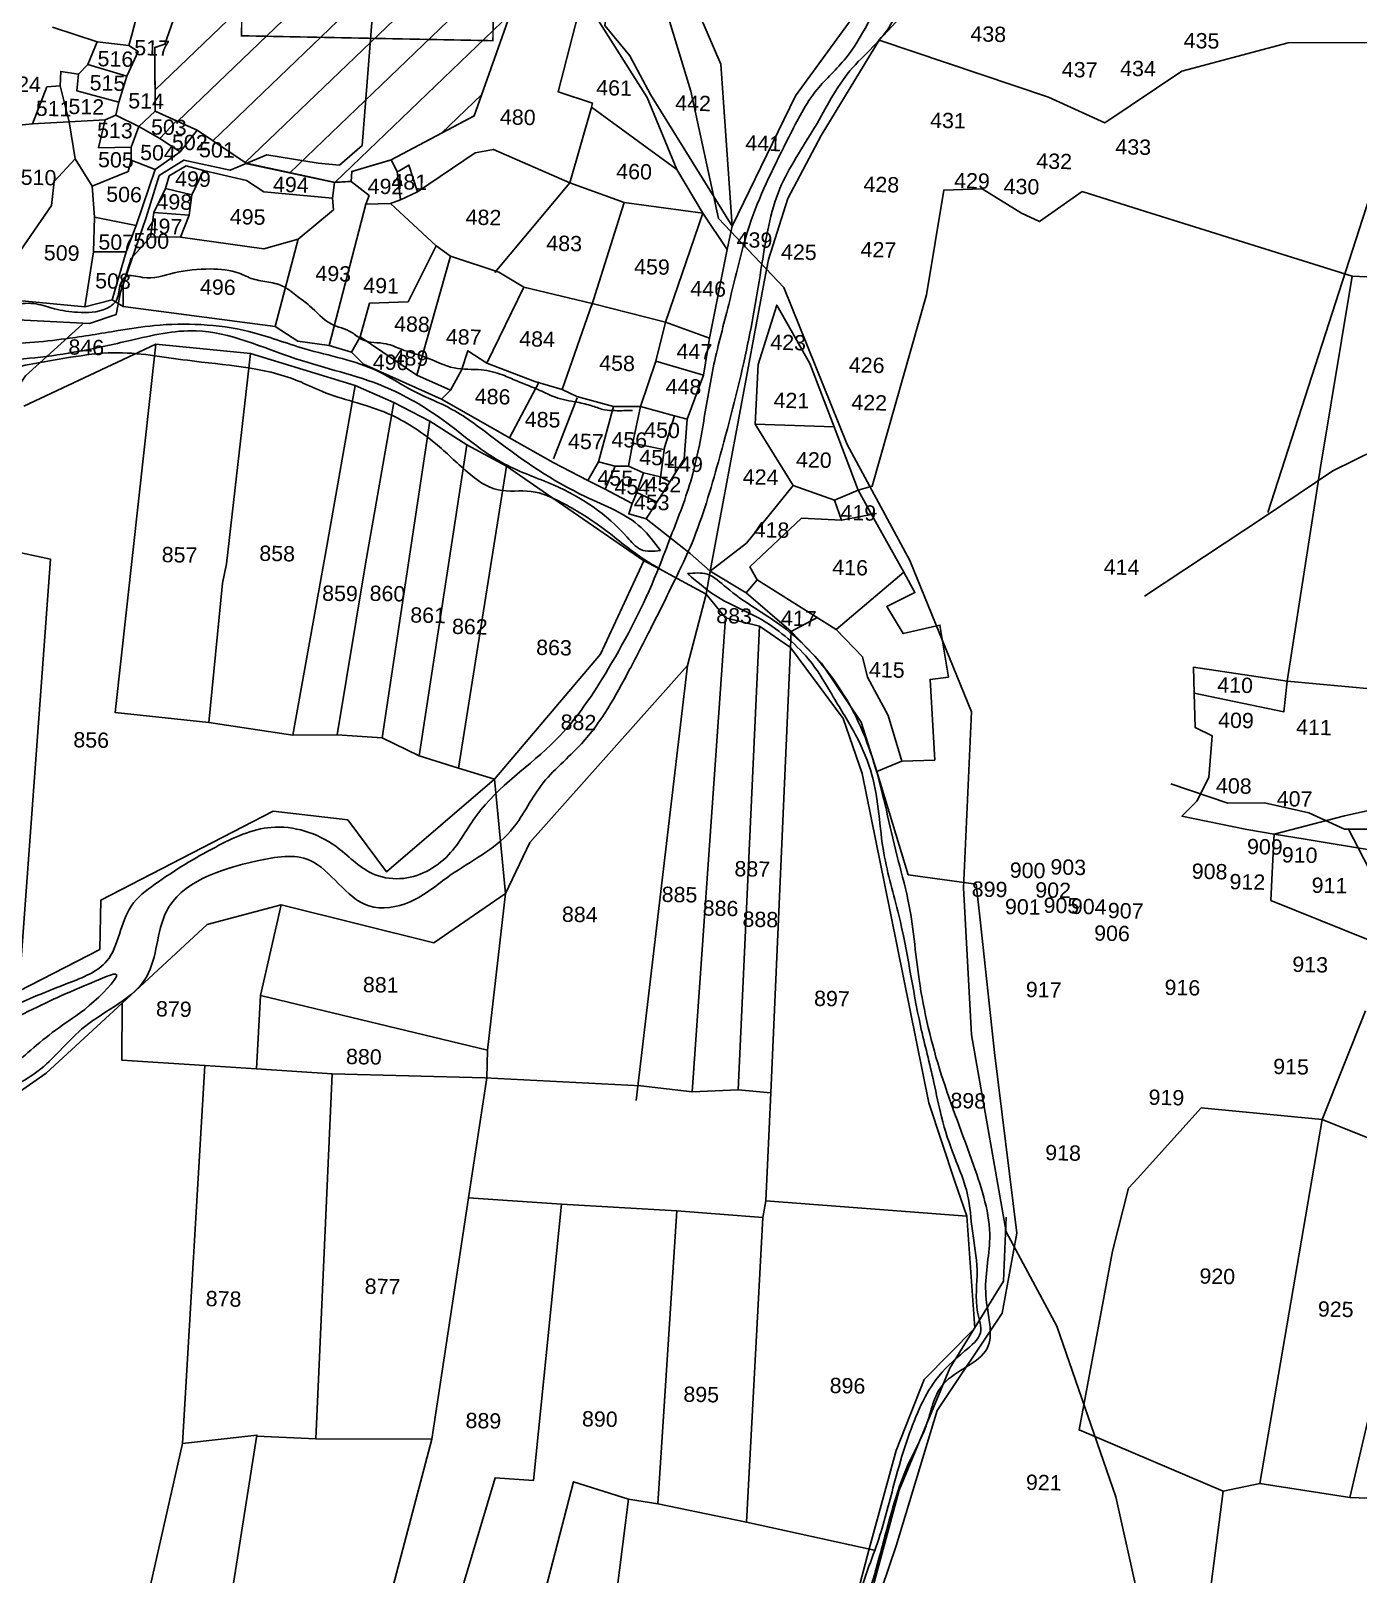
# Model space of a CAD drawing. Header units: inches. Extents: x 180371 to 190018, y 1621195 to 1629901.
# Drawn here: x 184196 to 185303, y 1625721 to 1627009 of the extents above; entities that cross this region are included whole.
import ezdxf
from ezdxf.enums import TextEntityAlignment as Align

# ---------------------------------------------------------------- set-up
doc = ezdxf.new("R2010")
doc.units = ezdxf.units.IN
doc.header["$MEASUREMENT"] = 0
for name, color, linetype in [('DIMENSION', 7, 'Continuous'), ('PLOTS', 7, 'Continuous'), ('ROAD', 1, 'Continuous'), ('STREAM', 4, 'Continuous')]:
    doc.layers.add(name, color=color, linetype=linetype)
doc.styles.get("Standard").update_dxf_attribs({"font": 'arial.ttf'})

msp = doc.modelspace()

# ---------------------------------------------------------------- hatches: boundary and pattern name
at = {"layer": 'PLOTS'}
h = msp.add_hatch(dxfattribs=at)
h.set_pattern_fill('ANSI31', color=11, scale=255.424671, angle=-1.1373)
h.set_pattern_definition([(43.8627, (182462.903, 1626035.523), (-22.12402, 23.0202), [])])
h.paths.add_polyline_path([(184494.3, 1627233.4), (184538.1, 1627282.1), (184510, 1627287.3), (184477.6, 1627283), (184470, 1627279.6), (184475.3, 1627275), (184476.4, 1627275.8), (184477.3, 1627273.3), (184482, 1627269.4), (184486.1, 1627268.9), (184487.8, 1627251.6), (184486.8, 1627232.8), (184468.2, 1627232.7), (184465.7, 1627244.2), (184456.6, 1627243.4), (184447.5, 1627231.6), (184428.6, 1627234.1), (184415.3, 1627233.6), (184386.3, 1627227.4), (184383.9, 1627235.6), (184376.2, 1627228.7), (184363.7, 1627225.6), (184362.7, 1627225.2), (184367.5, 1627214.6), (184375.2, 1627196.8), (184392.3, 1627190.8), (184383, 1627170.7), (184363.6, 1627173.2), (184350.5, 1627132.9), (184342.6, 1627096.7), (184307.8, 1626997.7), (184299.5, 1626994.7), (184299.8, 1626941.6), (184334.7, 1626925.8), (184375.9, 1626898.2), (184392.9, 1626905.3), (184435.7, 1626898.4), (184453.4, 1626896.7), (184472.5, 1626913.1), (184480.8, 1627019.3), (184488.2, 1627039.9)])
h.paths.add_polyline_path([(184567.1, 1627121.3), (184573.9, 1627150.8), (184551.6, 1627154.9), (184560.4, 1627185.3), (184528.8, 1627200.3), (184497.7, 1627204.8), (184502.8, 1627225.5), (184531.8, 1627223.8), (184533.6, 1627237), (184542.1, 1627258.3), (184553.8, 1627260), (184579.1, 1627247.9), (184586.2, 1627235.8), (184607.5, 1627202.7), (184614, 1627184.3), (184622.7, 1627186.5), (184636.8, 1627162.1), (184639.3, 1627148.2), (184647.1, 1627129.7), (184652, 1627129.1), (184656.8, 1627149.2), (184683.3, 1627136.1), (184680.8, 1627123.9), (184716.5, 1627114.7), (184734, 1627111.8), (184736, 1627132.8), (184752.4, 1627215.4), (184596.7, 1627271.2), (184538.1, 1627282.1), (184494.3, 1627233.4), (184488.2, 1627039.9), (184480.8, 1627019.3), (184472.5, 1626913.1), (184453.4, 1626896.7), (184435.7, 1626898.4), (184392.9, 1626905.3), (184375.9, 1626898.2), (184449.3, 1626882.3), (184463.2, 1626883.1), (184463.7, 1626891.3), (184496.5, 1626901), (184565.8, 1626937.7), (184603, 1627043.2), (184602, 1627053.6), (184575.2, 1627057.1), (184578.8, 1627081), (184562, 1627086.5)])
h.paths.add_polyline_path([(184449.8, 1627151.4), (184478.8, 1627150.8), (184479.1, 1627166.4), (184450.1, 1627167)], flags=24)
h.paths.add_polyline_path([(184335.7, 1627132.6), (184364.7, 1627132), (184365, 1627147.7), (184336, 1627148.3)], flags=25)
h.paths.add_polyline_path([(184304.1, 1627054.8), (184333.1, 1627054.2), (184333.4, 1627069.9), (184304.4, 1627070.5)], flags=25)
h.paths.add_polyline_path([(184282.6, 1626986.9), (184311.6, 1626986.3), (184311.9, 1627002), (184282.9, 1627002.6)], flags=9)
h.paths.add_polyline_path([(184277.6, 1626942.6), (184306.6, 1626942), (184306.9, 1626957.6), (184277.9, 1626958.2)], flags=9)
h.paths.add_polyline_path([(184296.5, 1626920.6), (184325.5, 1626920.1), (184325.9, 1626935.7), (184296.8, 1626936.3)], flags=9)
h.paths.add_polyline_path([(184336.5, 1626901.8), (184365.5, 1626901.2), (184365.8, 1626916.8), (184336.8, 1626917.4)], flags=25)
h.paths.add_polyline_path([(184574.2, 1627066.3), (184603.2, 1627065.7), (184603.6, 1627081.4), (184574.5, 1627081.9)], flags=24)

# ---------------------------------------------------------------- linework, layer by layer
for points in [[(184709.3, 1626601.6), (184728.9, 1626632.3), (184741, 1626651.5), (184743.5, 1626684.7), (184757.2, 1626721.3), (184762, 1626752.3), (184776.9, 1626826.2), (184780.9, 1626845.8), (184771.4, 1626980.8), (184754.1, 1627021.5), (184759.1, 1627025.4), (184796.6, 1627101.4), (184912.4, 1627062.7), (185003.4, 1627137.2), (185194.6, 1627288.4), (185200.7, 1627293.3), (185257.8, 1627388.3), (185296, 1627451.8), (185438.9, 1627555.6)], [(184780.9, 1626845.8), (184713, 1626955.5), (184695.5, 1626987.9), (184674.7, 1627013.2), (184678.3, 1627036.1), (184698.4, 1627055.7), (184796.6, 1627101.4), (184841.2, 1627215.3), (184856.9, 1627258.1), (184845.6, 1627269.7), (184827.5, 1627276.2)], [(184780.9, 1626845.8), (184833.8, 1626954.5), (184912.4, 1627062.7), (184921.9, 1627245), (184890.6, 1627264.5)], [(184694.5, 1626645.5), (184698, 1626665.2), (184704.4, 1626695.2), (184717.4, 1626733.2), (184725.3, 1626765.7), (184756.6, 1626856.5), (184734.9, 1626893), (184710, 1626953.2), (184667.2, 1627020.6), (184652.6, 1627022.6), (184627.4, 1627031.3), (184603, 1627043.2), (184602, 1627053.6), (184606, 1627079.9), (184605.5, 1627090.3), (184604.1, 1627115.9), (184606.5, 1627134.7), (184592.9, 1627150.8), (184573.9, 1627150.8)], [(184292.8, 1627053.8), (184280.2, 1627005.5), (184277.9, 1626996.4), (184251.4, 1626999.6), (184214, 1627011.9)], [(185317.6, 1626324.4), (185259, 1626334.2), (185233.1, 1626338.5), (185210.3, 1626342.3), (185156.1, 1626353.3), (185168.6, 1626366), (185178.5, 1626385.8), (185181.3, 1626420.5), (185167.1, 1626427.3), (185166.4, 1626456.1), (185165.9, 1626477.9), (185243.8, 1626466.2), (185271.7, 1626644.7), (185298.2, 1626804.1), (185121.3, 1626859.4), (185072.8, 1626874.6), (185037.4, 1626849.6), (185022.2, 1626856.7), (184989.4, 1626877), (184957.5, 1626875.9), (184943.2, 1626788.4), (184897.8, 1626628.8), (184886.1, 1626625.4), (184866.3, 1626617.1), (184831.8, 1626629.3), (184792.9, 1626581.3), (184762.6, 1626558), (184786.3, 1626684.2), (184807.8, 1626799.2), (184811.3, 1626817.9), (184827.3, 1626868.8), (184855.1, 1626921.4), (184903.5, 1627000.9), (184949.6, 1627050.6)], [(184583.1, 1626807.1), (184645.6, 1626882), (184663.3, 1626943.9), (184664.5, 1626948.3), (184635.9, 1626957.7), (184652.6, 1627022.6)], [(184197.5, 1626931), (184209.5, 1626961.9), (184220.4, 1626962.7), (184228, 1626932.8), (184258.1, 1626934.5), (184266.9, 1626938.4), (184269.5, 1626949.3), (184276.1, 1626971), (184285.5, 1626991.6), (184277.9, 1626996.4)], [(184251.4, 1626999.6), (184243.5, 1626980.6), (184276.1, 1626971)], [(184903.5, 1627000.9), (185044.9, 1626953.5), (185091.8, 1626931.9), (185156.1, 1626975.1), (185244.8, 1626998.8), (185393.3, 1626998.9)], [(184243.5, 1626980.6), (184235.9, 1626972.6), (184234.4, 1626958.7), (184269.5, 1626949.3)], [(184235.9, 1626972.6), (184221, 1626974.9), (184220.4, 1626962.7)], [(184320.7, 1626907.8), (184303.7, 1626919), (184286.1, 1626929), (184266.9, 1626938.4), (184258.1, 1626934.5), (184252.6, 1626911.2), (184279.6, 1626911.7), (184286.1, 1626929), (184299.8, 1626941.6)], [(184663.6, 1626945), (184734.9, 1626893)], [(184173, 1626819), (184184.3, 1626820.9), (184213.3, 1626862.9), (184215.4, 1626883.1), (184232.9, 1626902), (184228, 1626932.8), (184197.5, 1626931), (184186.3, 1626929.9)], [(184317.4, 1626933.6), (184303.7, 1626919)], [(184263.8, 1626784.4), (184275.6, 1626824.3), (184283.9, 1626846.2), (184299.8, 1626892.9), (184320.7, 1626907.8), (184334.7, 1626925.8)], [(184241.1, 1626778.3), (184248.4, 1626824.4), (184249.2, 1626853.2), (184247.1, 1626879), (184232.9, 1626902)], [(184279.6, 1626911.7), (184279.7, 1626900.8), (184299.8, 1626892.9)], [(184495.9, 1626864.6), (184504.4, 1626867.6), (184501.7, 1626891.3), (184496.5, 1626901)], [(184504.4, 1626867.6), (184518.6, 1626874.5), (184566.6, 1626906.9), (184581.9, 1626909.8), (184645.6, 1626882), (184691, 1626865.5), (184756.6, 1626856.5)], [(184279.7, 1626900.8), (184277.3, 1626891.4), (184247.1, 1626879)], [(184273, 1626778.6), (184273, 1626797.5), (184279.8, 1626818.8), (184295.9, 1626836.8), (184298.6, 1626857.2), (184308.4, 1626877.3), (184311.5, 1626887.7), (184325.6, 1626896), (184340, 1626892.2), (184376, 1626883.8), (184390.4, 1626874.3), (184447.7, 1626869.2), (184449.3, 1626882.3)], [(184321, 1626836.6), (184328.1, 1626855), (184330.2, 1626871.8), (184340, 1626892.2)], [(184502.5, 1626891.3), (184511.4, 1626896.7), (184518.6, 1626874.5), (184504.4, 1626867.6)], [(184330.2, 1626871.8), (184308.4, 1626877.3)], [(184463.2, 1626883.1), (184478.1, 1626871.3), (184475.4, 1626864.2), (184445, 1626746.1)], [(184447.7, 1626869.2), (184448.5, 1626859.4), (184419.1, 1626834.9), (184399.9, 1626762)], [(184762, 1626752.3), (184725.3, 1626765.5), (184664.2, 1626781.3), (184607.1, 1626794.9), (184586.4, 1626807.3), (184546.2, 1626820.6), (184534.2, 1626829.3), (184495.9, 1626864.6), (184475.4, 1626864.2)], [(184691, 1626865.5), (184663.6, 1626779)], [(184283.9, 1626846.2), (184249.2, 1626853.2)], [(184298.6, 1626857.2), (184328.1, 1626855)], [(184776.9, 1626826.2), (184756.6, 1626856.5)], [(184419.1, 1626834.9), (184390.5, 1626826.8), (184321, 1626836.6), (184295.9, 1626836.8)], [(184248.4, 1626824.4), (184275.6, 1626824.3)], [(184470.6, 1626753.4), (184478.6, 1626781.4), (184510.7, 1626782.5), (184534.2, 1626829.3)], [(184517.9, 1626721.3), (184546.2, 1626820.6)], [(185166.4, 1626456.1), (185241.2, 1626440.6), (185243.8, 1626466.2), (185316.4, 1626459.4), (185656.3, 1626626.8), (185571.2, 1626791.6), (185298.2, 1626804.1)], [(184607.1, 1626794.9), (184576.4, 1626731.5)], [(184905.8, 1625709.2), (184917.7, 1625744.7), (184952, 1625857.5), (185006.2, 1625938.8), (185018.4, 1626005.4), (184999.9, 1626156.2), (184987.7, 1626266.8), (184984.4, 1626296.8), (184927.9, 1626304.5), (184901.7, 1626390.6), (184922.4, 1626399.3), (184911.2, 1626437.4), (184894, 1626469.4), (184889.7, 1626486.3), (184867.7, 1626509.1), (184801.8, 1626550.7), (184792.6, 1626539.9), (184762.6, 1626558), (184745.9, 1626572.5), (184709.3, 1626601.6), (184694.8, 1626605.7), (184697.7, 1626614.3), (184675.1, 1626626.2), (184660.7, 1626633.6), (184631.7, 1626648.5), (184595.3, 1626669.1), (184538.5, 1626701.3), (184473.6, 1626730.6), (184463.4, 1626740.5), (184445, 1626746.1), (184418.8, 1626749.7), (184399.9, 1626762), (184273, 1626778.6), (184263.8, 1626784.4), (184241.1, 1626778.3), (184174, 1626784.7)], [(184639.1, 1626709.5), (184664.2, 1626781.3)], [(184867.7, 1626509.1), (184924.1, 1626557.1), (184896.7, 1626606.4), (184886.1, 1626625.4), (184866, 1626678.3), (184845.8, 1626731.2), (184818.2, 1626779.9), (184802.6, 1626730.2), (184800.3, 1626680.5), (184831.8, 1626629.3)], [(184878.7, 1625678.4), (184895.1, 1625740.9), (184917.7, 1625824), (184941, 1625883.4), (184983.3, 1625926.2), (184976.8, 1626019.7), (184966.8, 1626048.6), (184945, 1626114.2), (184908.3, 1626295.8), (184889.4, 1626389.1), (184873.6, 1626434.8), (184829.6, 1626494.2), (184803.7, 1626511.9), (184775.4, 1626518.8), (184759.3, 1626538.7), (184735.2, 1626551.8), (184719.7, 1626560.2), (184707.3, 1626566.4), (184618.8, 1626627.3), (184592.9, 1626645.5), (184559.8, 1626663.2), (184528.7, 1626683), (184498.7, 1626698.5), (184466.6, 1626712.7), (184379.2, 1626739.5), (184300.4, 1626747.3), (184190.2, 1626695.6)], [(184582.8, 1626384.3), (184552.8, 1626393.5), (184519.8, 1626403.7), (184489, 1626418.8), (184451.4, 1626421.3), (184414.5, 1626420.9), (184344.5, 1626431.6), (184266.4, 1626439.8), (184300.4, 1626747.3)], [(184546.1, 1626709), (184517.9, 1626721.3), (184470.6, 1626753.4), (184463.4, 1626740.5)], [(184379.2, 1626739.5), (184359.3, 1626564.1), (184355.8, 1626547.9), (184344.5, 1626431.6)], [(184743.5, 1626684.7), (184733, 1626687.5), (184704.4, 1626695.2), (184682.1, 1626695.3), (184651.4, 1626703.5), (184639.1, 1626709.5), (184616.4, 1626716), (184576.4, 1626731.5), (184560.6, 1626741.8), (184555.3, 1626725.7), (184546.1, 1626709), (184538.5, 1626701.3)], [(184757.2, 1626721.3), (184717.4, 1626733.2)], [(184414.5, 1626420.9), (184442.8, 1626578.6), (184466.6, 1626712.7)], [(184620, 1626715.8), (184595.3, 1626669.1)], [(184498.7, 1626698.5), (184475.1, 1626563.9), (184451.4, 1626421.3)], [(184632.1, 1626651.5), (184651.8, 1626702.6)], [(184682.1, 1626695.3), (184669.6, 1626649.2)], [(184489, 1626418.8), (184528.7, 1626683)], [(184733, 1626687.5), (184724.6, 1626661), (184721.1, 1626635.9)], [(184800.3, 1626680.5), (184866, 1626678.3)], [(184559.8, 1626663.2), (184519.8, 1626403.7)], [(184696.5, 1626664.9), (184723.6, 1626659.5)], [(184552.8, 1626393.5), (184592.9, 1626645.5)], [(184728.9, 1626632.3), (184721.2, 1626636.5), (184706.9, 1626639.8), (184694.5, 1626645.5), (184683.5, 1626645.5), (184669.6, 1626649.2), (184660.7, 1626633.6)], [(184683.5, 1626645.5), (184675.1, 1626626.2)], [(184070.9, 1626638.1), (184048.6, 1626602.8), (184181.2, 1626574.6), (184212.4, 1626568), (184186, 1626207.3)], [(184701.6, 1626623.5), (184706.9, 1626639.8)], [(184697.7, 1626614.3), (184701.6, 1626623.5), (184718.6, 1626615.4)], [(184866.3, 1626617.1), (184872.2, 1626600.3), (184838.9, 1626602.2), (184795.8, 1626561.5), (184801.8, 1626550.7)], [(184872.2, 1626600.3), (184901.4, 1626606)], [(184186, 1626207.3), (184253.5, 1626242.3), (184254.5, 1626283.4), (184398.1, 1626357.7), (184460.4, 1626350.3), (184492.6, 1626307.1), (184582.8, 1626384.3), (184671.3, 1626488.7), (184707.3, 1626566.4)], [(184762.6, 1626558), (184759.3, 1626538.7), (184743.8, 1626479.1), (184612.2, 1626331.5), (184591.8, 1626288.8), (184532.3, 1626247.8), (184404.9, 1626279.4), (184343.1, 1626263), (184272.3, 1626197.4), (184208.9, 1626139), (184129.7, 1626083.6), (184035.6, 1625968.4), (183883.6, 1625865.3), (183811.5, 1625825.8), (183746.6, 1625755.2), (183696.4, 1625698), (183687.9, 1625628)], [(184924.1, 1626557.1), (184933.4, 1626540), (184910, 1626528.5), (184923.7, 1626505.8), (184954.2, 1626512.9), (184961.3, 1626469.4), (184946.1, 1626467.6), (184950, 1626400.2), (184922.4, 1626399.3)], [(184813.1, 1626122.5), (184829.6, 1626494.2), (184830.3, 1626507.5), (184792.6, 1626539.9)], [(184747.5, 1626123.5), (184775.4, 1626518.8)], [(184830.3, 1626507.5), (184852.3, 1626519.6)], [(184803.7, 1626511.9), (184786.1, 1626125.2)], [(184901.7, 1626390.6), (184888.6, 1626431.8), (184855.4, 1626481), (184830.3, 1626507.5)], [(184743.8, 1626479.1), (184700.8, 1626116.3)], [(185506.5, 1626401.2), (185291.8, 1626353.7), (185233.1, 1626338.5), (185231.7, 1626311.6), (185230.3, 1626283.2), (185313.1, 1626249.6)], [(184392.4, 1625213.6), (184424.8, 1625423.6), (184444.6, 1625507.6), (184483.5, 1625655.3), (184530.4, 1625833.7), (184561.2, 1626034.9), (184576.5, 1626135.2), (184576.9, 1626158.3), (184591.8, 1626288.8), (184582.8, 1626384.3)], [(184384.3, 1626142.5), (184387.7, 1626203.8), (184404.9, 1626279.4)], [(184049.1, 1625593), (184271.8, 1625580.9), (184281.8, 1625649.1), (184322.4, 1625830), (184341.3, 1626145.4), (184271.8, 1626149.9), (184272.3, 1626197.4)], [(184387.7, 1626203.8), (184576.9, 1626158.3)], [(185221, 1625796.5), (185273, 1626100.4), (185309.1, 1626191.1)], [(184341.3, 1626145.4), (184384.3, 1626142.5), (184447.4, 1626138.4), (184574.7, 1626135.2), (184704.8, 1626128.5), (184747.5, 1626123.5), (184786.1, 1626125.2), (184813.1, 1626122.5), (184809.1, 1626032.5), (184976.8, 1626019.7)], [(184433.7, 1625833.9), (184447.4, 1626138.4)], [(185361.9, 1626064.8), (185273, 1626100.4), (185172.2, 1626110.1), (185119, 1626051.2), (185111.6, 1626042.9), (185098.2, 1625990.4), (185070.3, 1625841.3), (185190.4, 1625790.2)], [(185361.9, 1626064.8), (185296.2, 1625785)], [(184638.6, 1626029.6), (184615.2, 1625799), (184583.4, 1625801.4), (184538.6, 1625651.3), (184483.5, 1625655.3)], [(184561.2, 1626034.9), (184638.6, 1626029.6), (184734.9, 1626024.1), (184806.5, 1626018.6), (184809.1, 1626032.5)], [(184718.9, 1625779.5), (184734.9, 1626024.1)], [(184806.5, 1626018.6), (184792.9, 1625764.4)], [(184334.4, 1625519.3), (184384.6, 1625837), (184322.4, 1625830)], [(184384.4, 1625836), (184433.7, 1625833.9), (184530.4, 1625833.7)], [(184610.4, 1625649.9), (184648.6, 1625798.1), (184694.6, 1625783.5), (184718.9, 1625779.5), (184792.9, 1625764.4), (184899.3, 1625740.9)], [(185306.7, 1625260.4), (185264.5, 1625347), (185198.2, 1625482.8), (185180.1, 1625506.8), (185158.7, 1625545.5), (185158.9, 1625589.3), (185173, 1625654.6), (185190.4, 1625790.2), (185221, 1625796.5), (185296.2, 1625785), (185403.5, 1625781)], [(184677.1, 1625645.4), (184694.6, 1625783.5)]]:
    msp.add_lwpolyline(points, dxfattribs=at)
at = {"layer": 'PLOTS', "color": 11, "const_width": 1.28}
msp.add_lwpolyline([(184342.6, 1627096.7), (184307.8, 1626997.7), (184299.5, 1626994.7), (184299.8, 1626941.6), (184334.7, 1626925.8), (184375.9, 1626898.2), (184449.3, 1626882.3), (184463.2, 1626883.1), (184463.7, 1626891.3), (184496.5, 1626901), (184565.8, 1626937.7), (184603, 1627043.2)], dxfattribs=at)
msp.add_lwpolyline([(184372.5, 1627046.3), (184582.2, 1627042.1), (184581.4, 1627000.5), (184371.7, 1627004.6)], close=True, dxfattribs=at)
at = {"layer": 'ROAD'}
for points in [[(183109.4, 1626650.5), (183280, 1626660.8), (183356, 1626689.4), (183429.5, 1626724.6), (183581.4, 1626774.9), (183680.9, 1626786.7), (183905.7, 1626783.9), (184104.1, 1626748.9), (184157.3, 1626769.1), (184245.1, 1626764.5), (184267.2, 1626772), (184270.9, 1626790.6), (184292.2, 1626853.1), (184303.2, 1626888), (184323.7, 1626900.9), (184362.2, 1626892.4), (184392.9, 1626905.3), (184435.7, 1626898.4), (184453.4, 1626896.7), (184472.5, 1626913.1), (184480.8, 1627019.3), (184488.2, 1627039.9), (184494.3, 1627233.4), (184539.1, 1627283.3)], [(185227.7, 1626606.8), (185315.2, 1626878.2), (185343.7, 1626992.9), (185396.7, 1627026), (185415.5, 1627056.8), (185475.9, 1627059.3), (185599.2, 1627119.3), (185730.8, 1627155.9), (185856, 1627161.4), (185910.7, 1627172.7)], [(184342.6, 1627096.7), (184307.8, 1626997.7), (184299.5, 1626994.7), (184299.6, 1626985.3), (184299.8, 1626941.6), (184317.4, 1626933.6), (184334.7, 1626925.8), (184376.6, 1626897.8), (184449.3, 1626882.3), (184463.2, 1626883.1), (184463.7, 1626891.3), (184496.5, 1626901), (184565.8, 1626937.7), (184603, 1627043.2)], [(185147.3, 1625576.8), (185101, 1625785.5), (185051.8, 1625928), (185009.5, 1626006.7), (184980.5, 1626171.1), (184974, 1626293.7), (184980.5, 1626440.4), (184929.2, 1626566.8), (184877, 1626663.6), (184824.1, 1626794.6), (184769.7, 1626852.2), (184746.6, 1626958.4), (184726, 1627026)], [(184239.2, 1626764), (184191.7, 1626720.9), (184160.1, 1626675), (184044.5, 1626611.3), (183840.3, 1626510.3), (183751.8, 1626455.2), (183576.6, 1626385.9), (183478.9, 1626353.8), (183418.6, 1626343.5), (183349.6, 1626327), (183226.8, 1626265.7), (183184.4, 1626253.8), (183163, 1626226), (183119.9, 1626207.2), (182771.3, 1626062.1), (182572.1, 1625948.3), (182398.1, 1625811.7), (182346.5, 1625774), (182179.4, 1625657.2), (182089.2, 1625598.3), (181875, 1625430.1), (181683.9, 1625271), (181526.6, 1625188)], [(185125, 1626536.9), (185225, 1626603.2), (185282, 1626641.5), (185462.8, 1626730.5)], [(185311.9, 1626342.7), (185291.7, 1626342.5), (185261.9, 1626356.3), (185224.9, 1626364.5), (185194.4, 1626364.3), (185146.8, 1626380.5)], [(185294.7, 1626343.2), (185350.8, 1626234.3)], [(184852.5, 1625540.8), (184920.2, 1625791), (184962.4, 1625892.7), (185007.4, 1625965.5), (185009.6, 1626018.9)]]:
    msp.add_lwpolyline(points, dxfattribs=at)
at = {"layer": 'STREAM'}
for points in [[(181652.2, 1625047.6), (181674.7, 1625072.5), (181721, 1625122.3), (181760.1, 1625142.2), (181819.6, 1625181), (181860.3, 1625213.5), (181924.5, 1625223.6), (181994.7, 1625230.2), (182020.1, 1625253.4), (182068.7, 1625280.4), (182130.5, 1625301.2), (182192.3, 1625320.7), (182274.8, 1625344.4), (182330.6, 1625363.3), (182407.4, 1625399.1), (182478.3, 1625408.3), (182508.7, 1625409.7), (182600.9, 1625416.6), (182690.4, 1625422.1), (182812.7, 1625434.4), (182884.3, 1625441.6), (182983.4, 1625461.7), (183028.8, 1625464.1), (183082.7, 1625487.7), (183230.9, 1625532.2), (183313.7, 1625567.2), (183325.6, 1625595), (183411.5, 1625617.3), (183473.4, 1625638.1), (183528.1, 1625669.1), (183547.3, 1625694.7), (183579.2, 1625722.1), (183647, 1625765.1), (183705.8, 1625804.7), (183761.3, 1625838.9), (183812.5, 1625863.3), (183852.6, 1625897.2), (183876.6, 1625929.4), (183907.9, 1625953), (183966.8, 1625993.9), (184041.4, 1626054.5), (184072.4, 1626101.2), (184119.6, 1626157), (184146.7, 1626176.5), (184227, 1626214), (184259.5, 1626232.7), (184279.7, 1626278.3), (184299.5, 1626296.6), (184350.2, 1626327.7), (184396.6, 1626344.1), (184450.3, 1626328.3), (184480.6, 1626305.7), (184503.9, 1626301.3), (184544.4, 1626321.1), (184567.9, 1626354.2), (184633.9, 1626417), (184677.9, 1626476.8), (184718.2, 1626556.8), (184728.7, 1626583.9), (184746.4, 1626633), (184765.8, 1626730.5), (184778.1, 1626780.3), (184796.9, 1626850.7), (184828.3, 1626920.1), (184851.8, 1626959.7), (184875.7, 1626985.9), (184926.8, 1627064.6), (185022.1, 1627124.1), (185040, 1627151.8), (185134.7, 1627210.6), (185188.9, 1627250.2), (185205.3, 1627271.3), (185252.8, 1627338.1), (185285.8, 1627419.5), (185328.8, 1627465.4), (185405.8, 1627507.9), (185453.4, 1627551), (185546.3, 1627650.3), (185602.2, 1627705.2), (185638, 1627729.9), (185676, 1627756.5), (185700.5, 1627783.4), (185718.4, 1627908.9), (185726.4, 1628007.5), (185740.9, 1628100), (185746.7, 1628154.6), (185747.1, 1628177.3), (185774.2, 1628294.5), (185822.5, 1628370.9), (185859.8, 1628436.2), (185894.9, 1628487.6), (185964.9, 1628611.4), (186020.7, 1628696.4), (186059.5, 1628768.4), (186115.7, 1628840.6), (186167.2, 1628877.7), (186203.9, 1628875.6), (186304.2, 1628894.4), (186373.5, 1628889.8), (186439.4, 1628872.5), (186502, 1628848.8), (186558.3, 1628832.8), (186600.7, 1628817), (186631.3, 1628800.3), (186680.1, 1628784.4), (186728.9, 1628765.3), (186778.7, 1628745.1), (186826.3, 1628723.9), (186853, 1628719.1), (186865.7, 1628717.8), (186883.9, 1628719.5), (186906.5, 1628725.5), (186923.8, 1628734.8), (186949, 1628766.3)], [(185955.1, 1624057.8), (185954, 1624088), (185933.6, 1624127.5), (185915.2, 1624170.7), (185890.2, 1624204.6), (185868.2, 1624258), (185855.4, 1624283.9), (185846.6, 1624335), (185832, 1624378.1), (185814.4, 1624443.1), (185811.2, 1624491.4), (185795.5, 1624535.9), (185792, 1624574.8), (185772.9, 1624613.7), (185758, 1624660.3), (185739.2, 1624697.6), (185724, 1624741), (185705.8, 1624780.7), (185703.8, 1624827.5), (185707.4, 1624857.4), (185710.3, 1624896.3), (185740.6, 1624952.7), (185751.8, 1624978.2), (185754.5, 1625007.2), (185762.8, 1625034.7), (185759.7, 1625096.9), (185757.7, 1625125.6), (185747.3, 1625163.5), (185752.3, 1625196.6), (185744.5, 1625235.7), (185749.4, 1625268.6), (185748.2, 1625282.8), (185733.1, 1625290.4), (185736.8, 1625312.9), (185737.8, 1625351.2), (185737.1, 1625369.7), (185739.7, 1625381.4), (185737, 1625393), (185704.5, 1625417.1), (185681.3, 1625428.1), (185665.5, 1625440.2), (185663.2, 1625461.9), (185670.7, 1625500.4), (185684.6, 1625540.2), (185691.7, 1625571.7), (185699.9, 1625590.3), (185712.5, 1625605.3), (185735.8, 1625616.6), (185740.3, 1625628.3), (185727.9, 1625639.5), (185715.7, 1625658.7), (185723.9, 1625707.6), (185725.4, 1625742.9), (185727.3, 1625782.2), (185736.3, 1625806.1), (185741.1, 1625829.3), (185742.1, 1625853.7), (185741.3, 1625883.7), (185748.9, 1625937.7), (185747.4, 1625993), (185743.1, 1626036), (185734.3, 1626067.9), (185677, 1626091.3), (185635.4, 1626102.6), (185603.7, 1626114), (185568.6, 1626118.2), (185543.3, 1626127), (185521.4, 1626136.8), (185516, 1626162.1), (185563.9, 1626190.8), (185610.8, 1626205.1), (185648.6, 1626229.3), (185685.5, 1626259.2), (185737.4, 1626313.8), (185776.9, 1626377.8), (185798.8, 1626422), (185836.6, 1626486.2), (185850.4, 1626513), (185849.4, 1626548.6), (185849.1, 1626572.6), (185868.2, 1626609.1), (185898.6, 1626644.3), (185909, 1626693.5), (185924.8, 1626729.6), (185931.8, 1626760.4), (185951.2, 1626802.7), (185967, 1626844.5), (185975.8, 1626876.5), (185984.1, 1626925.6), (185988.3, 1626969.1), (185981.3, 1626981.7), (185948.3, 1626985.3), (185941.2, 1626997), (185953.1, 1627056), (185960, 1627121.7), (185964.7, 1627164.1), (185973.2, 1627202.1), (185978.5, 1627230.8), (185984.3, 1627327.1), (185989.2, 1627378.5), (185995.2, 1627420), (185996.2, 1627451.3), (185990.2, 1627494.7), (185980.5, 1627589.6), (185980.2, 1627642.4), (185991.2, 1627674.3), (186008.8, 1627717.7), (186051.6, 1627819.7), (186065.3, 1627859.3), (186072.6, 1627900.8), (186090.5, 1627980), (186117.8, 1628055.4), (186130.7, 1628101.5), (186161.4, 1628173.2), (186188.2, 1628227.2), (186217.6, 1628277.2), (186242.3, 1628292.6), (186253, 1628330.6), (186265.9, 1628355.7), (186291, 1628386.7), (186335.9, 1628400.4), (186370.6, 1628414.3), (186406.2, 1628438.1), (186428.5, 1628456.5), (186460, 1628461.9), (186496.2, 1628469.8), (186524.3, 1628503.5), (186567, 1628513.8), (186647.1, 1628509.3), (186699.6, 1628515.2), (186741.2, 1628538.4), (186802, 1628526), (186837.3, 1628512.4), (186861.7, 1628526.5), (186877, 1628566.1), (186879.4, 1628619.3), (186872.7, 1628672.9), (186867.5, 1628689.5), (186810.8, 1628707.1), (186763.2, 1628729.3), (186687.5, 1628758.3), (186630.2, 1628776.6), (186565.5, 1628805.3), (186499.3, 1628826.5), (186441.4, 1628851.7), (186360.9, 1628875.3), (186295.9, 1628867.5), (186202, 1628855.1), (186135.8, 1628834.5), (186092.7, 1628784.3), (186044.1, 1628714), (186017.4, 1628648.6), (185952.4, 1628557.2), (185899.7, 1628463.4), (185874.7, 1628415.8), (185860.2, 1628384.3), (185826.8, 1628327.9), (185781.9, 1628245.7), (185761.4, 1628183.6), (185759.9, 1628106.7), (185759.8, 1628048.8), (185745.8, 1627950.1), (185745, 1627911.7), (185734.3, 1627869.1), (185727, 1627831.9), (185714.9, 1627777.1), (185696.6, 1627743.4), (185631.9, 1627693.2), (185582.3, 1627661.1), (185560.2, 1627622.3), (185514.7, 1627582), (185472.7, 1627544.3), (185420.2, 1627500), (185358.3, 1627462.7), (185322.1, 1627442.1), (185293.4, 1627383.6), (185265.5, 1627328.5), (185232.8, 1627276.2), (185214.2, 1627247.3), (185162.1, 1627222.3), (185112.4, 1627180.6), (185070.6, 1627152.6), (185026.5, 1627114.3), (184968.6, 1627073.5), (184927.4, 1627044.1), (184915.1, 1627017.2), (184879.2, 1626975.3), (184850, 1626928.4), (184820.8, 1626877.1), (184805.8, 1626814.2), (184791.9, 1626737.4), (184769.5, 1626649.2), (184747.5, 1626581.6), (184733.1, 1626550.3), (184713.1, 1626510.1), (184695.2, 1626475.4), (184655.3, 1626413.9), (184621.6, 1626378.9), (184596.1, 1626340.9), (184545.9, 1626304.1), (184512.4, 1626282), (184477.9, 1626278.6), (184428.5, 1626316.7), (184384.7, 1626316.1), (184308.9, 1626273.6), (184292.7, 1626219.6), (184240.9, 1626177.7), (184204.4, 1626142.6), (184166.1, 1626119.3), (184118, 1626083.2), (184089.8, 1626048.7), (184060.9, 1626016.9), (184040.4, 1625987.1), (184027.8, 1625976.4), (184026.3, 1625937.2), (184019.6, 1625910.5), (184006.1, 1625887.4), (183959.4, 1625824.1), (183925.3, 1625805.5), (183905, 1625750.9), (183889.3, 1625688.7), (183883.4, 1625633.8), (183876.3, 1625588.5), (183893.8, 1625570.3), (183894, 1625510.2), (183876.8, 1625475.5), (183890.5, 1625437.4), (183914.2, 1625419.1), (183943.9, 1625388.9), (184003.8, 1625325.6), (184032.6, 1625285.1), (184045.1, 1625256.7), (184050.7, 1625225), (184055.5, 1625190.5), (184101, 1625162.8), (184124.4, 1625163), (184161.8, 1625135.2), (184171.3, 1625093.7), (184178.3, 1625035.2), (184178.4, 1625003.5), (184174.5, 1624978.9), (184172.5, 1624948), (184169.2, 1624923.3), (184191.2, 1624884.1), (184183.3, 1624835.4), (184168.2, 1624766.3), (184164.1, 1624732.7), (184225.5, 1624672.4), (184242, 1624639.7), (184247.3, 1624594), (184285.1, 1624523.1), (184325.6, 1624482.5), (184372.6, 1624493.9), (184381.6, 1624495.8), (184389, 1624486.7), (184399.6, 1624470), (184406, 1624444.4), (184406.8, 1624416.2), (184414.4, 1624383.8), (184417.8, 1624346.6), (184424.8, 1624318.3), (184433.2, 1624286.5), (184437.7, 1624272.6)], [(184697.8, 1626691.9), (184683.3, 1626691.8), (184674.4, 1626692.5), (184664.6, 1626695.6), (184651.7, 1626698.8), (184633.5, 1626703), (184620.7, 1626708.7), (184601.3, 1626716.6), (184589.5, 1626721.6), (184572, 1626725.8), (184549.2, 1626727.4), (184524.5, 1626736.6), (184505.1, 1626743), (184492.5, 1626747.5), (184472.1, 1626751.2), (184463.7, 1626757.1), (184446.5, 1626764.2), (184428.5, 1626779.4), (184418.4, 1626787.1), (184407.4, 1626795), (184394.5, 1626799.1), (184381.2, 1626801.7), (184369.9, 1626806.4), (184345.7, 1626810), (184315.7, 1626806.7), (184289.2, 1626803), (184275.1, 1626803.6), (184270.4, 1626796), (184267.1, 1626783.3), (184259.2, 1626777.1), (184235, 1626773.9), (184215.8, 1626776.8), (184200.6, 1626780.8), (184182.2, 1626780.2), (184166.5, 1626776.2), (184136.8, 1626775.9), (184116.3, 1626782.6), (184097.6, 1626784.6), (184085.1, 1626786.3), (184038, 1626805.6), (184005.3, 1626817.8), (183972.8, 1626819.1), (183944.8, 1626816.7), (183917.7, 1626811.1), (183892.1, 1626809.5), (183853.9, 1626810.4), (183824.7, 1626804.8), (183798, 1626801.7), (183795.1, 1626797.3)], [(184721.2, 1626575), (184705.1, 1626594.2), (184658.8, 1626620), (184582.7, 1626668.3), (184547.3, 1626692.9), (184515.9, 1626707.8), (184485.5, 1626724.7), (184424.6, 1626743.4), (184378, 1626757.8), (184338, 1626763.6), (184299.1, 1626762.8), (184268.9, 1626758.6), (184225.2, 1626751.8), (184165.2, 1626747.3), (184087.4, 1626752.3), (184022.5, 1626760.4), (183926.4, 1626772.6), (183852.2, 1626783.2), (183798.6, 1626787.4), (183678.7, 1626784.1), (183591.4, 1626777.2), (183540.1, 1626763.4), (183478.9, 1626744.1), (183445.8, 1626730.5), (183385.8, 1626710.8), (183349.2, 1626693), (183326.6, 1626678), (183279.6, 1626668.6), (183211.2, 1626660.9), (183168.5, 1626656.2), (183088.8, 1626650.4), (183018.1, 1626623), (183001.2, 1626607.4), (183041.8, 1626623.7), (183088.8, 1626636.2), (183170.6, 1626645.1), (183239.9, 1626647.1), (183312.8, 1626660.3), (183353.8, 1626668.6), (183381.8, 1626685.1), (183416.6, 1626713.5), (183469.5, 1626729.4), (183594.3, 1626766.8), (183703.4, 1626777.3), (183760.1, 1626774.2), (183806.8, 1626772.4), (183849.4, 1626774.7), (183948.2, 1626759.6), (184005, 1626747.9), (184075.4, 1626740), (184162.1, 1626733.9), (184236.5, 1626741.3), (184278.9, 1626750.4), (184333.8, 1626758.4), (184417.1, 1626735.1), (184490.5, 1626712), (184539.9, 1626683.9), (184590.8, 1626647.5), (184632.4, 1626629.6), (184693.4, 1626586.2), (184704.8, 1626575.9), (184721.2, 1626575)], [(182468.1, 1626307.4), (182532.9, 1626303.9), (182558.2, 1626297), (182607.6, 1626296.9), (182678.1, 1626307.8), (182729.5, 1626310.8), (182766.2, 1626309.2), (182818.2, 1626326.8), (182879.1, 1626333.3), (182989.9, 1626345.6), (183064.8, 1626349.1), (183168.8, 1626355.7), (183224.4, 1626348.7), (183278.7, 1626342.2), (183346.8, 1626343.1), (183383.7, 1626352.8), (183458.1, 1626417.3), (183556.7, 1626486.4), (183591.9, 1626540.8), (183652.5, 1626596.2), (183673.5, 1626629.8), (183691.9, 1626678.8), (183745, 1626721.2), (183795.2, 1626769.4), (183848.5, 1626752.9), (183884, 1626738.1), (183931.7, 1626735.8), (183993.5, 1626720.5), (184060.2, 1626717.4), (184128.4, 1626719.7), (184178.9, 1626727.3), (184229, 1626736.3), (184264.9, 1626740.1), (184326.6, 1626733.8), (184418.5, 1626716.8), (184439.3, 1626707.7), (184490.6, 1626690.7), (184533.6, 1626664.4), (184560, 1626640.7), (184585.9, 1626625.6), (184613.4, 1626624.4), (184638.7, 1626615.2), (184672.4, 1626594.2), (184706, 1626568.8), (184721.8, 1626559.1)], [(184743.8, 1626555.8), (184760.2, 1626555.3), (184776.3, 1626544.1), (184820.4, 1626513.5), (184842.8, 1626494.3), (184888.3, 1626427.6), (184909.6, 1626358.4), (184918.3, 1626321), (184927.6, 1626283.9), (184936.9, 1626217.2), (184955.4, 1626137.9), (184982.4, 1626062.1), (184995.8, 1626001.2), (184992.6, 1625953.3), (184993.6, 1625909.2), (184957.2, 1625879.7), (184942.7, 1625844.6), (184927.3, 1625811.3), (184915.1, 1625776.8), (184903.4, 1625734), (184882.5, 1625668.8), (184866.1, 1625624.4), (184860.6, 1625591.4), (184854.1, 1625552.9)], [(184743.8, 1626555.8), (184770.9, 1626535), (184802.5, 1626519.2), (184825.2, 1626503.5), (184844.5, 1626484.7), (184866.6, 1626450.8), (184884.9, 1626419.4), (184897.5, 1626388), (184907.5, 1626322.5), (184920, 1626270.9), (184938.1, 1626178.5), (184949.2, 1626131.3), (184955.5, 1626102.5), (184966.4, 1626069.1), (184977.3, 1626037.6), (184981.3, 1626007.5), (184985.3, 1625974.7), (184985.7, 1625939.5), (184988, 1625922.4), (184975.1, 1625907.3), (184950.9, 1625883), (184926.6, 1625831.8), (184916.7, 1625798.7), (184903.3, 1625750.5), (184886, 1625697.7), (184877.6, 1625622.7), (184854.7, 1625566.4)], [(183888, 1625914.9), (183932.1, 1625953.7), (183968.3, 1625985.7), (184005.9, 1626004.4), (184071.1, 1626077.1), (184131.6, 1626151.8), (184194.2, 1626190.6), (184221.7, 1626203.7), (184254, 1626217.5), (184266.9, 1626221.7), (184248.9, 1626199), (184221.5, 1626178.4), (184200.9, 1626162.4), (184162.1, 1626130.5), (184133.1, 1626110.8), (184110.9, 1626086.8), (184062.8, 1626032), (184031.3, 1626000.7), (184007.6, 1625983.1), (183979.4, 1625966.7), (183936.2, 1625924.1), (183920.3, 1625907.7), (183907.9, 1625899.3), (183896.4, 1625894), (183886.4, 1625892.8), (183883.2, 1625900.7), (183888, 1625914.9)]]:
    msp.add_spline(points, degree=3, dxfattribs=at)

# ---------------------------------------------------------------- texts
at = {"layer": 'DIMENSION'}
for s, p in [('438', (184994.6, 1627006)), ('435', (185172.5, 1627000.5)), ('516', (184266.6, 1626985.3)), ('517', (184297.2, 1626994.5)), ('437', (185070.8, 1626976.3)), ('434', (185119.5, 1626977.3)), ('524', (184189.6, 1626964.2)), ('515', (184260, 1626965.2)), ('461', (184682.5, 1626961.1)), ('514', (184292.2, 1626950.2)), ('442', (184748.4, 1626948.3)), ('511', (184215.1, 1626943.9)), ('512', (184242.3, 1626945.4)), ('480', (184602.2, 1626936.7)), ('431', (184961, 1626933.9)), ('513', (184266.2, 1626925.6)), ('503', (184311.2, 1626928.3)), ('502', (184328.6, 1626915.6)), ('501', (184351.2, 1626909.4)), ('441', (184806.9, 1626914.9)), ('433', (185115.5, 1626911.8)), ('505', (184267, 1626901.1)), ('504', (184302.1, 1626907)), ('432', (185049.6, 1626899.9)), ('510', (184202.5, 1626886.4)), ('499', (184331.3, 1626885.1)), ('481', (184511.7, 1626882.6)), ('460', (184699.2, 1626891.3)), ('429', (184981, 1626883.6)), ('506', (184273.8, 1626872.2)), ('494', (184412.9, 1626880.4)), ('492', (184491.9, 1626878.9)), ('428', (184905.4, 1626880.5)), ('430', (185022.3, 1626878.8)), ('498', (184315.7, 1626866)), ('497', (184307.5, 1626845.6)), ('495', (184376.9, 1626853.5)), ('482', (184573.6, 1626853.1)), ('507', (184267.3, 1626832.4)), ('500', (184296.5, 1626833.5)), ('483', (184640.9, 1626831.4)), ('439', (184799.6, 1626834.2)), ('509', (184221.8, 1626823.4)), ('425', (184836.6, 1626824.1)), ('427', (184903, 1626826.1)), ('493', (184448.3, 1626806.1)), ('459', (184714.1, 1626811.8)), ('508', (184264.6, 1626800)), ('496', (184352, 1626794.9)), ('491', (184488.2, 1626796.1)), ('446', (184761, 1626793.5)), ('488', (184513.9, 1626764)), ('487', (184557.1, 1626753.3)), ('846', (184242.3, 1626744.7)), ('484', (184618.3, 1626751.6)), ('447', (184749.5, 1626741.2)), ('423', (184827.7, 1626748.7)), ('490', (184496.2, 1626732.2)), ('489', (184512.7, 1626735.8)), ('458', (184685, 1626731.4)), ('426', (184893.2, 1626729.8)), ('486', (184581.2, 1626703.5)), ('448', (184740.4, 1626711.8)), ('421', (184830.4, 1626700.3)), ('422', (184895.3, 1626698.5)), ('485', (184622.9, 1626684.3)), ('450', (184722.5, 1626675.5)), ('457', (184659, 1626666.1)), ('456', (184695.2, 1626667.5)), ('451', (184718.4, 1626652.6)), ('420', (184849.1, 1626650.7)), ('449', (184741.7, 1626647.2)), ('455', (184683.5, 1626635.6)), ('454', (184697.7, 1626628.3)), ('452', (184723.7, 1626630.3)), ('424', (184804.7, 1626636.4)), ('453', (184713.9, 1626615.3)), ('419', (184886.2, 1626606.6)), ('418', (184813.8, 1626592.3)), ('858', (184401.5, 1626572.6)), ('857', (184320.1, 1626571.5)), ('416', (184879.4, 1626560.9)), ('414', (185105.8, 1626561.2)), ('859', (184453.9, 1626539.3)), ('860', (184493.5, 1626539.2)), ('861', (184527.4, 1626521.1)), ('862', (184562.2, 1626511.6)), ('883', (184782.6, 1626520.6)), ('417', (184836.6, 1626518.5)), ('863', (184632.4, 1626494.1)), ('415', (184910, 1626475.5)), ('410', (185200.5, 1626462.8)), ('882', (184652.8, 1626431.7)), ('409', (185201.2, 1626433.4)), ('411', (185266.3, 1626427.6)), ('856', (184246.4, 1626417)), ('408', (185199.4, 1626378.7)), ('407', (185250.1, 1626367.9)), ('909', (185225.3, 1626327.9)), ('910', (185254.3, 1626321)), ('887', (184797.8, 1626309.4)), ('900', (185027.4, 1626308.2)), ('903', (185061.3, 1626310.9)), ('908', (185179.2, 1626307.3)), ('899', (184995.7, 1626292.4)), ('902', (185048.7, 1626291.7)), ('912', (185210.7, 1626298.6)), ('911', (185279.2, 1626295.6)), ('885', (184737.1, 1626288)), ('886', (184771.3, 1626276.6)), ('901', (185023.4, 1626277.8)), ('905', (185055.6, 1626278.9)), ('904', (185078.4, 1626278)), ('884', (184653.9, 1626271.4)), ('888', (184804.5, 1626267.3)), ('907', (185109.2, 1626274.5)), ('906', (185097.8, 1626255.7)), ('913', (185263.1, 1626229.6)), ('881', (184487.9, 1626212.7)), ('897', (184864.2, 1626201.2)), ('917', (185040.8, 1626208.6)), ('916', (185156.5, 1626210.4)), ('879', (184315.3, 1626192.5)), ('880', (184473.8, 1626152.7)), ('915', (185247.1, 1626144.4)), ('898', (184977.9, 1626116)), ('919', (185143.2, 1626118.7)), ('918', (185057, 1626072.5)), ('920', (185185.6, 1625969.5)), ('877', (184489.4, 1625961)), ('878', (184356.8, 1625950.7)), ('925', (185284.4, 1625942)), ('896', (184877.2, 1625878.2)), ('895', (184755.2, 1625870.9)), ('889', (184573.5, 1625849)), ('890', (184670.6, 1625850.4)), ('921', (185040.9, 1625797.4))]:
    msp.add_text(s, height=12.77, rotation=358.8627, dxfattribs=at).set_placement(p, align=Align.MIDDLE_CENTER)

doc.saveas('drawing.dxf')
